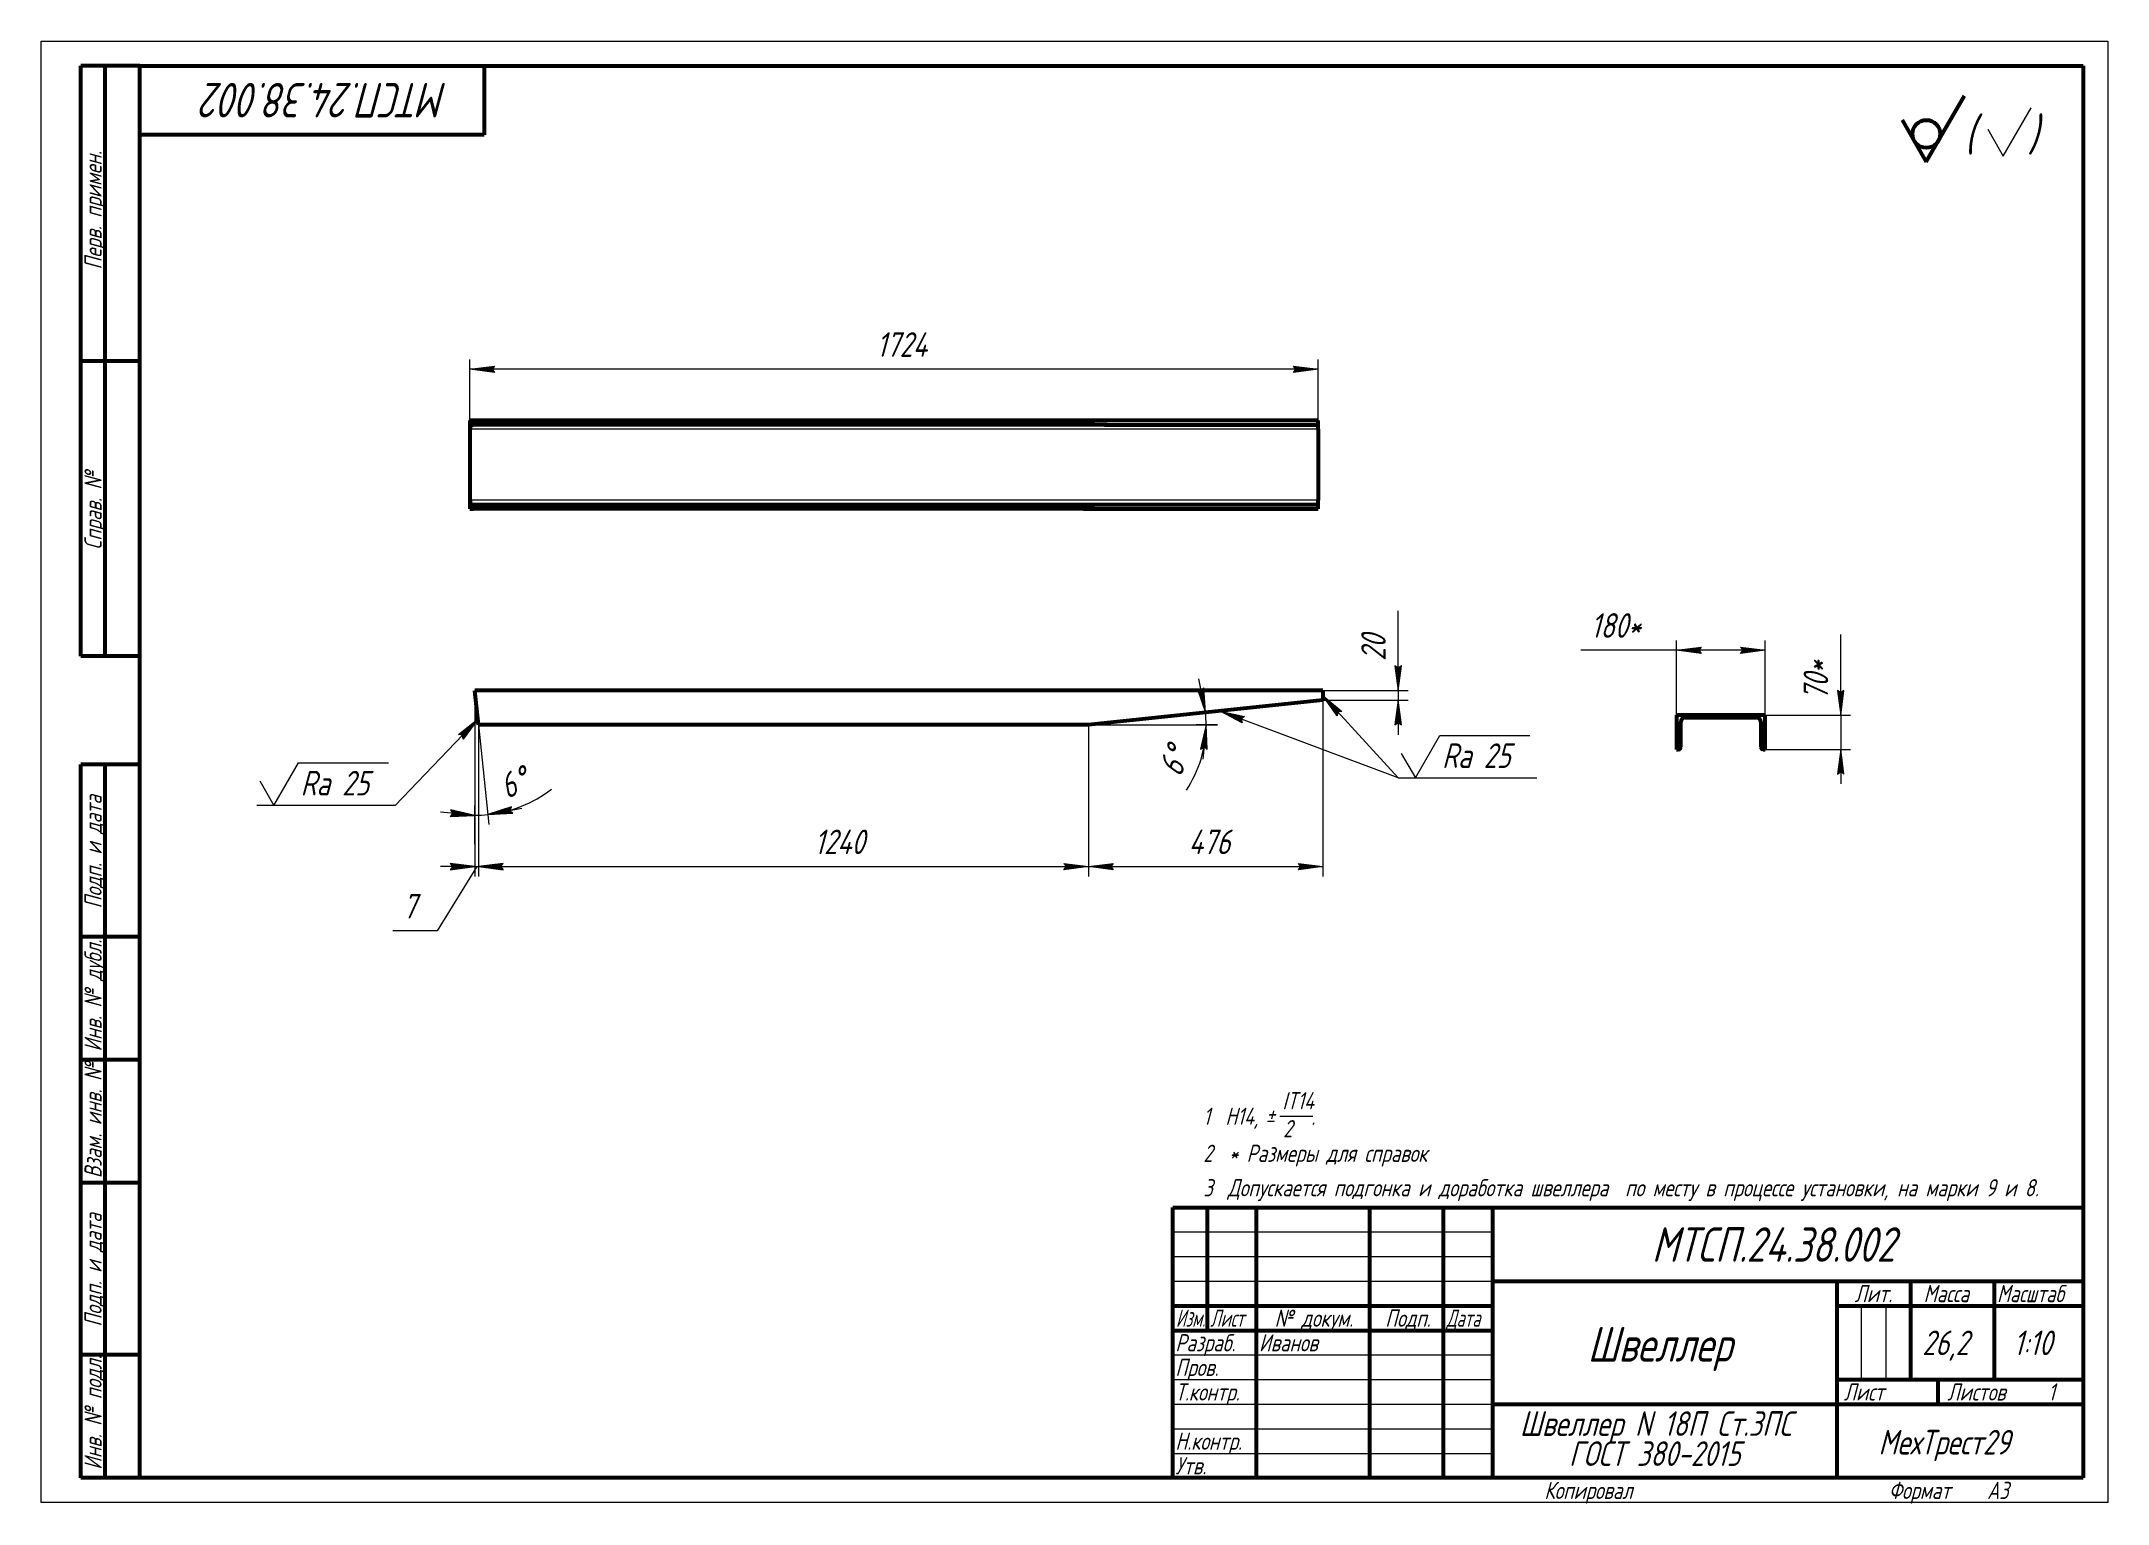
# Model space of a CAD drawing. Header units: millimetres. Extents: x 0 to 420, y 0 to 297.
import ezdxf

# ---------------------------------------------------------------- set-up
doc = ezdxf.new("R2010")
doc.units = ezdxf.units.MM
doc.linetypes.add('K5LT_BASIC', pattern=[0])
doc.linetypes.add('K5LT_THIN', pattern=[0])
doc.layers.add('Системный слой', color=7, linetype='Continuous')
doc.styles.add('KDIMTEXTSTYLE', font='GOST_AU.SHX', dxfattribs={"width": 0.96, "oblique": 15, "height": 5})
doc.styles.add('KTEXTSTYLE', font='GOST_AU.SHX', dxfattribs={"width": 0.96, "height": 5})
doc.dimstyles.new('KDIMSTYLE (0.10)', dxfattribs={"dimtxt": 5, "dimasz": 1, "dimexe": 2, "dimexo": 0, "dimgap": 1, "dimtad": 1, "dimlfac": 10, "dimtxsty": 'KDIMTEXTSTYLE', "dimsah": 1, "dimcen": 0, "dimdle": 1, "dimadec": 0, "dimazin": 0, "dimtfac": 0.667, "dimtmove": 0, "dimatfit": 3, "dimfxl": 1, "dimtvp": 1, "dimtolj": 1, "dimtzin": 0, "dimarcsym": 0})

# ---------------------------------------------------------------- blocks, each defined once
blk = doc.blocks.new('D0')
at = {"layer": 'Системный слой'}
blk.add_hatch(color=7, dxfattribs=at).paths.add_polyline_path([(366.39, 148.07), (365.74, 153.07), (365.08, 148.07), (365.74, 148.57)])
at = {"layer": 'Системный слой', "color": 7, "linetype": 'K5LT_THIN', "lineweight": 18}
for p, q in [((350.38, 160.07), (367.74, 160.07)), ((365.74, 160.07), (365.74, 153.07)), ((350.38, 153.07), (367.74, 153.07)), ((365.74, 153.07), (365.08, 148.07)), ((366.39, 148.07), (365.74, 153.07)), ((365.74, 153.07), (365.74, 146.07)), ((365.08, 148.07), (365.74, 148.57)), ((365.74, 148.57), (366.39, 148.07))]:
    blk.add_line(p, q, dxfattribs=at)
blk.add_wipeout([(364.74, 163.07), (357.6, 163.07), (357.6, 173.96), (364.74, 173.96)]).dxf.layer = 'Системный слой'
at = {"layer": 'Системный слой'}
blk.add_hatch(color=7, dxfattribs=at).paths.add_polyline_path([(365.74, 160.07), (366.39, 165.07), (365.74, 164.57), (365.08, 165.07)])
at = {"layer": 'Системный слой', "color": 7, "linetype": 'K5LT_THIN', "lineweight": 18}
for p, q in [((365.74, 161.07), (365.74, 176.41)), ((365.74, 164.57), (365.08, 165.07)), ((365.08, 165.07), (365.74, 160.07)), ((365.74, 160.07), (365.74, 167.07)), ((365.74, 160.07), (366.39, 165.07)), ((366.39, 165.07), (365.74, 164.57)), ((365.74, 160.07), (365.74, 161.07))]:
    blk.add_line(p, q, dxfattribs=at)
at = {"layer": 'Системный слой', "color": 7, "insert": (358.2, 163.07), "char_height": 5, "attachment_point": 1, "rotation": 90, "style": 'KTEXTSTYLE'}
blk.add_mtext('\\H3.5;\\W0.965;\\Q15;\\Q15;\\H5.00;70*', dxfattribs=at)
blk = doc.blocks.new('KDIMARROW_02')
at = {"layer": 'Системный слой'}
blk.add_hatch(color=0, dxfattribs=at).paths.add_polyline_path([(4.5, 0), (5, 0.66), (0, 0), (5, -0.66)])
at = {"layer": 'Системный слой', "color": 0, "linetype": 'K5LT_THIN', "lineweight": 18}
for p, q in [((0, 0), (-1, 0)), ((5, 0.66), (0, 0)), ((0, 0), (5, -0.66)), ((0, 0), (7, 0)), ((4.5, 0), (5, 0.66)), ((5, -0.66), (4.5, 0))]:
    blk.add_line(p, q, dxfattribs=at)
blk = doc.blocks.new('D1')
at = {"layer": 'Системный слой'}
for points in [[(336.88, 173.24), (337.38, 173.89), (332.38, 173.24), (337.38, 172.58)], [(350.38, 173.24), (345.38, 173.89), (345.88, 173.24), (345.38, 172.58)]]:
    blk.add_hatch(color=7, dxfattribs=at).paths.add_polyline_path(points)
at = {"layer": 'Системный слой', "color": 7, "linetype": 'K5LT_THIN', "lineweight": 18}
for p, q in [((332.38, 173.24), (330.38, 173.24)), ((332.38, 160.07), (332.38, 175.24)), ((332.38, 173.24), (337.38, 173.89)), ((337.38, 172.58), (332.38, 173.24)), ((350.38, 173.24), (332.38, 173.24)), ((337.38, 173.89), (336.88, 173.24)), ((336.88, 173.24), (337.38, 172.58)), ((345.88, 173.24), (345.38, 173.89)), ((345.38, 173.89), (350.38, 173.24)), ((350.38, 173.24), (345.38, 172.58)), ((345.38, 172.58), (345.88, 173.24)), ((350.38, 160.07), (350.38, 175.24))]:
    blk.add_line(p, q, dxfattribs=at)
blk.add_wipeout([(314.92, 174.24), (314.92, 181.37), (327.84, 181.37), (327.84, 174.24)]).dxf.layer = 'Системный слой'
blk.add_line((330.38, 173.24), (312.92, 173.24), dxfattribs=at)
at = {"layer": 'Системный слой', "color": 7, "insert": (314.92, 180.77), "char_height": 5, "attachment_point": 1, "style": 'KTEXTSTYLE'}
blk.add_mtext('\\H3.5;\\W0.965;\\Q15;\\Q15;\\H5.00;180*', dxfattribs=at)
blk = doc.blocks.new('KDIMARROW_01')
at = {"layer": 'Системный слой'}
blk.add_hatch(color=0, dxfattribs=at).paths.add_polyline_path([(-5, -0.66), (0, 0), (-5, 0.66), (-4.5, 0)])
at = {"layer": 'Системный слой', "color": 0, "linetype": 'K5LT_THIN', "lineweight": 18}
for p, q in [((-4.5, 0), (-5, 0.66)), ((-5, 0.66), (0, 0)), ((0, 0), (-5, -0.66)), ((-5, -0.66), (-4.5, 0)), ((0, 0), (-1, 0))]:
    blk.add_line(p, q, dxfattribs=at)
blk = doc.blocks.new('D2')
at = {"layer": 'Системный слой'}
for points in [[(83.13, 128.6), (88.13, 129.26), (83.13, 129.91), (83.63, 129.26)], [(93.36, 129.26), (93.86, 129.91), (88.86, 129.26), (93.86, 128.6)]]:
    blk.add_hatch(color=7, dxfattribs=at).paths.add_polyline_path(points)
at = {"layer": 'Системный слой', "color": 7, "linetype": 'K5LT_THIN', "lineweight": 18}
for p, q in [((88.13, 165.07), (88.13, 127.26)), ((88.86, 158.07), (88.86, 127.26)), ((88.49, 129.26), (80.47, 116.18)), ((88.13, 129.26), (81.13, 129.26)), ((88.13, 129.26), (83.13, 129.91)), ((83.13, 129.91), (83.63, 129.26)), ((83.63, 129.26), (83.13, 128.6)), ((83.13, 128.6), (88.13, 129.26)), ((88.13, 129.26), (88.86, 129.26)), ((93.86, 129.91), (88.86, 129.26)), ((88.86, 129.26), (93.86, 128.6)), ((88.86, 129.26), (95.86, 129.26)), ((93.36, 129.26), (93.86, 129.91)), ((93.86, 128.6), (93.36, 129.26))]:
    blk.add_line(p, q, dxfattribs=at)
blk.add_wipeout([(73.47, 117.18), (73.47, 124.31), (78.27, 124.31), (78.27, 117.18)]).dxf.layer = 'Системный слой'
blk.add_line((80.47, 116.18), (71.47, 116.18), dxfattribs=at)
at = {"layer": 'Системный слой', "color": 7, "insert": (73.47, 123.71), "char_height": 5, "attachment_point": 1, "style": 'KTEXTSTYLE'}
blk.add_mtext('\\H3.5;\\W0.965;\\Q15;\\Q15;\\H5.00;7', dxfattribs=at)
blk = doc.blocks.new('D3')
at = {"layer": 'Системный слой'}
for points in [[(93.36, 129.26), (93.86, 129.91), (88.86, 129.26), (93.86, 128.6)], [(207.86, 128.6), (212.86, 129.26), (207.86, 129.91), (208.36, 129.26)]]:
    blk.add_hatch(color=7, dxfattribs=at).paths.add_polyline_path(points)
at = {"layer": 'Системный слой', "color": 7, "linetype": 'K5LT_THIN', "lineweight": 18}
for p, q in [((88.86, 158.07), (88.86, 127.26)), ((212.86, 158.07), (212.86, 127.26)), ((88.86, 129.26), (93.86, 129.91)), ((93.86, 128.6), (88.86, 129.26)), ((93.86, 129.91), (93.36, 129.26)), ((93.36, 129.26), (93.86, 128.6)), ((208.36, 129.26), (207.86, 129.91)), ((207.86, 129.91), (212.86, 129.26)), ((212.86, 129.26), (207.86, 128.6)), ((207.86, 128.6), (208.36, 129.26))]:
    blk.add_line(p, q, dxfattribs=at)
blk.add_wipeout([(157.13, 130.26), (157.13, 137.39), (170.05, 137.39), (170.05, 130.26)]).dxf.layer = 'Системный слой'
blk.add_line((88.86, 129.26), (212.86, 129.26), dxfattribs=at)
at = {"layer": 'Системный слой', "color": 7, "insert": (157.13, 136.79), "char_height": 5, "attachment_point": 1, "style": 'KTEXTSTYLE'}
blk.add_mtext('\\H3.5;\\W0.965;\\Q15;\\Q15;\\H5.00;1240', dxfattribs=at)
blk = doc.blocks.new('D4')
at = {"layer": 'Системный слой'}
blk.add_hatch(color=7, dxfattribs=at).paths.add_polyline_path([(88.13, 139.68), (83.2, 140.78), (83.64, 140.08), (83.09, 139.47)])
at = {"layer": 'Системный слой', "color": 7, "linetype": 'K5LT_THIN', "lineweight": 18}
for p, q in [((88.13, 139.68), (81.15, 140.3)), ((83.64, 140.08), (83.09, 139.47)), ((83.09, 139.47), (88.13, 139.68)), ((88.13, 139.68), (83.2, 140.78)), ((83.2, 140.78), (83.64, 140.08)), ((88.13, 133.79), (88.13, 141.68))]:
    blk.add_line(p, q, dxfattribs=at)
blk.add_wipeout([(95.32, 141.5), (92.22, 148.06), (98.39, 150.98), (101.49, 144.41)]).dxf.layer = 'Системный слой'
at = {"layer": 'Системный слой'}
blk.add_hatch(color=7, dxfattribs=at).paths.add_polyline_path([(95.2, 140.69), (95.81, 140.14), (90.78, 139.82), (95.56, 141.43)])
at = {"layer": 'Системный слой', "color": 7, "linetype": 'K5LT_THIN', "lineweight": 18}
for p, q in [((88.86, 158.07), (90.99, 137.83)), ((95.56, 141.43), (90.78, 139.82)), ((90.78, 139.82), (97.65, 141.17)), ((90.78, 139.82), (95.81, 140.14)), ((95.2, 140.69), (95.56, 141.43)), ((95.81, 140.14), (95.2, 140.69))]:
    blk.add_line(p, q, dxfattribs=at)
for start, end in [(276, 307.7893), (270, 276)]:
    blk.add_arc((88.13, 165.07), 25.38, start, end, dxfattribs=at)
at = {"layer": 'Системный слой', "color": 7, "char_height": 5, "attachment_point": 1, "rotation": 25.2636, "style": 'KTEXTSTYLE'}
for s, insert in [('\\H3.5;\\W0.965;\\Q15;\\Q15;\\H5.00;6', (92.52, 147.43)), ('\\H3.5;\\W0.965;\\Q15;\\Q15;\\H5.00;°', (95.39, 148.79))]:
    blk.add_mtext(s, dxfattribs=dict(at, insert=insert))
blk = doc.blocks.new('D5')
at = {"layer": 'Системный слой'}
blk.add_hatch(color=7, dxfattribs=at).paths.add_polyline_path([(276.46, 158.07), (275.8, 163.07), (275.14, 158.07), (275.8, 158.57)])
at = {"layer": 'Системный слой', "color": 7, "linetype": 'K5LT_THIN', "lineweight": 18}
for p, q in [((260.5, 165.07), (277.8, 165.07)), ((275.8, 165.07), (275.8, 163.07)), ((260.5, 163.07), (277.8, 163.07)), ((275.8, 163.07), (275.14, 158.07)), ((276.46, 158.07), (275.8, 163.07)), ((275.8, 163.07), (275.8, 156.07)), ((275.14, 158.07), (275.8, 158.57)), ((275.8, 158.57), (276.46, 158.07))]:
    blk.add_line(p, q, dxfattribs=at)
blk.add_wipeout([(274.8, 171.07), (267.66, 171.07), (267.66, 178.91), (274.8, 178.91)]).dxf.layer = 'Системный слой'
at = {"layer": 'Системный слой'}
blk.add_hatch(color=7, dxfattribs=at).paths.add_polyline_path([(275.8, 165.07), (276.46, 170.07), (275.8, 169.57), (275.14, 170.07)])
at = {"layer": 'Системный слой', "color": 7, "linetype": 'K5LT_THIN', "lineweight": 18}
for p, q in [((275.8, 169.07), (275.8, 181.24)), ((275.8, 169.57), (275.14, 170.07)), ((275.14, 170.07), (275.8, 165.07)), ((275.8, 165.07), (275.8, 172.07)), ((275.8, 165.07), (276.46, 170.07)), ((276.46, 170.07), (275.8, 169.57)), ((275.8, 165.07), (275.8, 169.07))]:
    blk.add_line(p, q, dxfattribs=at)
at = {"layer": 'Системный слой', "color": 7, "insert": (268.27, 171.07), "char_height": 5, "attachment_point": 1, "rotation": 90, "style": 'KTEXTSTYLE'}
blk.add_mtext('\\H3.5;\\W0.965;\\Q15;\\Q15;\\H5.00;20', dxfattribs=at)
blk = doc.blocks.new('D6')
at = {"layer": 'Системный слой'}
blk.add_hatch(color=7, dxfattribs=at).paths.add_polyline_path([(236.63, 160.56), (236.29, 165.6), (235.74, 164.98), (235, 165.34)])
at = {"layer": 'Системный слой', "color": 7, "linetype": 'K5LT_THIN', "lineweight": 18}
for p, q in [((235.74, 164.98), (235, 165.34)), ((235, 165.34), (236.63, 160.56)), ((236.63, 160.56), (235.25, 167.43)), ((236.29, 165.6), (235.74, 164.98)), ((236.63, 160.56), (236.29, 165.6)), ((260.5, 163.07), (234.64, 160.36)), ((239.06, 158.07), (234.76, 158.07))]:
    blk.add_line(p, q, dxfattribs=at)
blk.add_arc((212.86, 158.07), 23.9, 0, 6, dxfattribs=at)
blk.add_wipeout([(233.08, 146.73), (226.27, 149.27), (228.66, 155.67), (235.46, 153.13)]).dxf.layer = 'Системный слой'
at = {"layer": 'Системный слой'}
blk.add_hatch(color=7, dxfattribs=at).paths.add_polyline_path([(236.95, 153.03), (236.76, 158.07), (235.63, 153.15), (236.34, 153.59)])
at = {"layer": 'Системный слой', "color": 7, "linetype": 'K5LT_THIN', "lineweight": 18}
for p, q in [((236.76, 158.07), (235.63, 153.15)), ((236.76, 158.07), (236.1, 151.1)), ((236.95, 153.03), (236.76, 158.07)), ((235.63, 153.15), (236.34, 153.59)), ((236.34, 153.59), (236.95, 153.03))]:
    blk.add_line(p, q, dxfattribs=at)
blk.add_arc((212.86, 158.07), 23.9, 326.2479, 0, dxfattribs=at)
at = {"layer": 'Системный слой', "color": 7, "char_height": 5, "attachment_point": 1, "rotation": 69.5484, "style": 'KTEXTSTYLE'}
for s, insert in [('\\H3.5;\\W0.965;\\Q15;\\Q15;\\H5.00;6', (226.93, 149.03)), ('\\H3.5;\\W0.965;\\Q15;\\Q15;\\H5.00;°', (228.04, 152))]:
    blk.add_mtext(s, dxfattribs=dict(at, insert=insert))
blk = doc.blocks.new('U0')
at = {"layer": 'Системный слой'}
blk.add_hatch(color=7, dxfattribs=at).paths.add_polyline_path([(85.76, 155.18), (88.74, 159.25), (84.8, 156.09), (85.63, 156)])
at = {"layer": 'Системный слой', "color": 7, "linetype": 'K5LT_THIN', "lineweight": 18}
for p, q in [((71.93, 141.68), (88.74, 159.25)), ((84.8, 156.09), (88.74, 159.25)), ((85.63, 156), (84.8, 156.09)), ((85.76, 155.18), (85.63, 156)), ((88.74, 159.25), (85.76, 155.18)), ((47.29, 141.68), (52.28, 150.32)), ((52.28, 150.32), (70.54, 150.32)), ((44.4, 146.68), (47.29, 141.68)), ((71.93, 141.68), (43.79, 141.68))]:
    blk.add_line(p, q, dxfattribs=at)
at = {"layer": 'Системный слой', "color": 7, "insert": (52.7, 148.72), "char_height": 5, "attachment_point": 1, "style": 'KTEXTSTYLE'}
blk.add_mtext('\\H3.5;\\W0.965;\\Q15;\\Q15;\\H5.00;Ra 25', dxfattribs=at)
blk = doc.blocks.new('U1')
at = {"layer": 'Системный слой'}
blk.add_hatch(color=7, dxfattribs=at).paths.add_polyline_path([(264.36, 160.82), (260.5, 164.07), (263.38, 159.93), (263.53, 160.74)])
at = {"layer": 'Системный слой', "color": 7, "linetype": 'K5LT_THIN', "lineweight": 18}
for p, q in [((260.5, 164.07), (264.36, 160.82)), ((263.38, 159.93), (260.5, 164.07)), ((275.8, 147.28), (260.5, 164.07)), ((263.53, 160.74), (263.38, 159.93)), ((264.36, 160.82), (263.53, 160.74)), ((279.3, 147.28), (284.29, 155.91)), ((284.29, 155.91), (302.55, 155.91)), ((276.41, 152.28), (279.3, 147.28)), ((275.8, 147.28), (303.94, 147.28))]:
    blk.add_line(p, q, dxfattribs=at)
at = {"layer": 'Системный слой', "color": 7, "insert": (284.71, 154.31), "char_height": 5, "attachment_point": 1, "style": 'KTEXTSTYLE'}
blk.add_mtext('\\H3.5;\\W0.965;\\Q15;\\Q15;\\H5.00;Ra 25', dxfattribs=at)
blk = doc.blocks.new('U2')
at = {"layer": 'Системный слой'}
blk.add_hatch(color=7, dxfattribs=at).paths.add_polyline_path([(243.86, 159.3), (244.56, 159.74), (239.64, 160.88), (244.09, 158.5)])
at = {"layer": 'Системный слой', "color": 7, "linetype": 'K5LT_THIN', "lineweight": 18}
for p, q in [((239.64, 160.88), (244.56, 159.74)), ((244.09, 158.5), (239.64, 160.88)), ((275.8, 147.28), (239.64, 160.88)), ((244.56, 159.74), (243.86, 159.3)), ((243.86, 159.3), (244.09, 158.5))]:
    blk.add_line(p, q, dxfattribs=at)
blk = doc.blocks.new('D7')
at = {"layer": 'Системный слой'}
for points in [[(217.86, 128.6), (217.36, 129.26), (217.86, 129.91), (212.86, 129.26)], [(260.5, 129.26), (255.5, 129.91), (256, 129.26), (255.5, 128.6)]]:
    blk.add_hatch(color=7, dxfattribs=at).paths.add_polyline_path(points)
at = {"layer": 'Системный слой', "color": 7, "linetype": 'K5LT_THIN', "lineweight": 18}
for p, q in [((260.5, 163.07), (260.5, 127.26)), ((212.86, 158.07), (212.86, 127.26)), ((212.86, 129.26), (217.86, 129.91)), ((217.86, 128.6), (212.86, 129.26)), ((217.86, 129.91), (217.36, 129.26)), ((217.36, 129.26), (217.86, 128.6)), ((256, 129.26), (255.5, 129.91)), ((255.5, 129.91), (260.5, 129.26)), ((260.5, 129.26), (255.5, 128.6)), ((255.5, 128.6), (256, 129.26))]:
    blk.add_line(p, q, dxfattribs=at)
blk.add_wipeout([(233.19, 130.26), (233.19, 137.39), (244.08, 137.39), (244.08, 130.26)]).dxf.layer = 'Системный слой'
blk.add_line((212.86, 129.26), (260.5, 129.26), dxfattribs=at)
at = {"layer": 'Системный слой', "color": 7, "insert": (233.19, 136.79), "char_height": 5, "attachment_point": 1, "style": 'KTEXTSTYLE'}
blk.add_mtext('\\H3.5;\\W0.965;\\Q15;\\Q15;\\H5.00;476', dxfattribs=at)
blk = doc.blocks.new('D8')
at = {"layer": 'Системный слой'}
for points in [[(92.13, 229.68), (91.63, 230.34), (92.13, 231), (87.13, 230.34)], [(259.5, 230.34), (254.5, 231), (255, 230.34), (254.5, 229.68)]]:
    blk.add_hatch(color=7, dxfattribs=at).paths.add_polyline_path(points)
at = {"layer": 'Системный слой', "color": 7, "linetype": 'K5LT_THIN', "lineweight": 18}
for p, q in [((87.13, 219.95), (87.13, 232.34)), ((259.5, 218.18), (259.5, 232.34)), ((87.13, 230.34), (92.13, 231)), ((92.13, 229.68), (87.13, 230.34)), ((92.13, 231), (91.63, 230.34)), ((91.63, 230.34), (92.13, 229.68)), ((255, 230.34), (254.5, 231)), ((254.5, 231), (259.5, 230.34)), ((259.5, 230.34), (254.5, 229.68)), ((254.5, 229.68), (255, 230.34))]:
    blk.add_line(p, q, dxfattribs=at)
blk.add_wipeout([(169.77, 231.34), (169.77, 238.48), (182.7, 238.48), (182.7, 231.34)]).dxf.layer = 'Системный слой'
blk.add_line((259.5, 230.34), (87.13, 230.34), dxfattribs=at)
at = {"layer": 'Системный слой', "color": 7, "insert": (169.77, 237.87), "char_height": 5, "attachment_point": 1, "style": 'KTEXTSTYLE'}
blk.add_mtext('\\H3.5;\\W0.965;\\Q15;\\Q15;\\H5.00;1724', dxfattribs=at)
blk = doc.blocks.new('U3')
at = {"color": 7, "linetype": 'K5LT_THIN', "lineweight": 18}
for p, q in [((0, 0), (0, 297)), ((0, 297), (420, 297)), ((420, 297), (420, 0)), ((230, 55), (295, 55)), ((230, 50), (295, 50)), ((230, 45), (295, 45)), ((369.96, 25), (369.96, 40)), ((374.98, 25), (374.98, 40)), ((230, 30), (295, 30)), ((230, 25), (295, 25)), ((230, 20), (295, 20)), ((230, 15), (295, 15)), ((230, 10), (295, 10)), ((420, 0), (0, 0))]:
    blk.add_line(p, q, dxfattribs=at)
at = {"color": 150, "linetype": 'K5LT_BASIC', "lineweight": 60, "true_color": 0x0080ff}
for p, q in [((8, 172), (8, 292)), ((20, 292), (8, 292)), ((13, 172), (13, 292)), ((20, 5), (20, 292)), ((20, 292), (415, 292)), ((90, 292), (90, 278)), ((415, 292), (415, 5)), ((90, 278), (20, 278)), ((20, 232), (8, 232)), ((20, 172), (8, 172)), ((8, 5), (8, 150)), ((20, 150), (8, 150)), ((13, 5), (13, 150)), ((20, 115), (8, 115)), ((20, 90), (8, 90)), ((20, 65), (8, 65)), ((230, 60), (415, 60)), ((230, 5), (230, 60)), ((237, 35), (237, 60)), ((247, 5), (247, 60)), ((270, 5), (270, 60)), ((285, 5), (285, 60)), ((295, 5), (295, 60)), ((295, 45), (415, 45)), ((365, 5), (365, 45)), ((380, 25), (380, 45)), ((397, 25), (397, 45)), ((230, 40), (295, 40)), ((365, 40), (380, 40)), ((380, 40), (415, 40)), ((230, 35), (295, 35)), ((20, 30), (8, 30)), ((365, 25), (415, 25)), ((385.57, 20), (385.57, 25)), ((295, 20), (365, 20)), ((365, 20), (415, 20)), ((20, 5), (8, 5)), ((415, 5), (20, 5))]:
    blk.add_line(p, q, dxfattribs=at)
at = {"color": 7, "attachment_point": 1, "style": 'KTEXTSTYLE'}
for s, insert, char_height, rotation in [('\\H3.5;\\W0.965;\\Q15;\\Q15;\\H7.00;МТСП.24.38.002', (82.67, 281.55), 7, 180), ('\\H3.5;\\W0.965;\\Q15;\\Q15;Перв. примен.', (8.77, 250.61), 3.5, 90), ('\\H3.5;\\W0.965;\\Q15;\\Q15;Справ. №', (8.77, 193.68), 3.5, 90), ('\\H3.5;\\W0.965;\\Q15;\\Q15;Подп. и дата', (8.77, 120.75), 3.5, 90), ('\\H3.5;\\W0.965;\\Q15;\\Q15;Инв. № дубл.', (8.77, 91.67), 3.5, 90), ('\\H3.5;\\W0.965;\\Q15;\\Q15;Взам. инв. №', (8.77, 65.94), 3.5, 90), ('\\H3.5;\\W0.965;\\Q15;\\Q15;Подп. и дата', (8.77, 35.75), 3.5, 90), ('\\H3.5;\\W0.965;\\Q15;\\Q15;Инв. № подл.', (8.77, 6.67), 3.5, 90)]:
    blk.add_mtext(s, dxfattribs=dict(at, insert=insert, char_height=char_height, rotation=rotation))
for s, insert, char_height in [('\\H3.5;\\W0.965;\\Q15;\\Q15;\\H7.00;МТСП.24.38.002', (327.33, 55.95), 7), ('\\H3.5;\\W0.965;\\Q15;\\Q15;Лит.', (368.56, 44.23), 3.5), ('\\H3.5;\\W0.965;\\Q15;\\Q15;Масса', (382.58, 44.23), 3.5), ('\\H3.5;\\W0.965;\\Q15;\\Q15;\\W0.941;Масштаб', (397.52, 44.23), 3.5), ('\\H3.5;\\W0.965;\\Q15;\\Q15;\\W0.797;Изм.', (230.61, 39.23), 3.5), ('\\H3.5;\\W0.965;\\Q15;\\Q15;\\W0.807;Лист', (237.6, 39.23), 3.5), ('\\H3.5;\\W0.965;\\Q15;\\Q15;№ докум.', (250.67, 39.23), 3.5), ('\\H3.5;\\W0.965;\\Q15;\\Q15;Подп.', (273.15, 39.23), 3.5), ('\\H3.5;\\W0.965;\\Q15;\\Q15;\\W0.807;Дата', (285.6, 39.23), 3.5), ('\\H3.5;\\W0.965;\\Q15;\\Q15;Разраб.', (230.5, 34.23), 3.5), ('\\H3.5;\\W0.965;\\Q15;\\Q15;Иванов', (247.5, 34.23), 3.5), ('\\H3.5;\\W0.965;\\Q15;\\Q15;\\H7.00;Швеллер', (314.28, 35.65), 7), ('\\H3.5;\\W0.965;\\Q15;\\Q15;\\H5.00;26,2', (382.3, 34.97), 5), ('\\H3.5;\\W0.965;\\Q15;\\Q15;\\H5.00;1:10', (400.86, 34.97), 5), ('\\H3.5;\\W0.965;\\Q15;\\Q15;Пров.', (230.5, 29.23), 3.5), ('\\H3.5;\\W0.965;\\Q15;\\Q15;Т.контр.', (230.5, 24.23), 3.5), ('\\H3.5;\\W0.965;\\Q15;\\Q15;Лист', (366.36, 24.23), 3.5), ('\\H3.5;\\W0.965;\\Q15;\\Q15;Листов', (387.41, 24.23), 3.5), ('\\H3.5;\\W0.965;\\Q15;\\Q15;1', (407.91, 24.23), 3.5), ('\\H3.5;\\W0.965;\\Q15;\\Q15;\\H5.00;Швеллер N 18П Ст.3ПС ', (300.52, 18.55), 5), ('\\H3.5;\\W0.965;\\Q15;\\Q15;Н.контр.', (230.5, 14.23), 3.5), ('\\H3.5;\\W0.965;\\Q15;\\Q15;\\H5.00;МехТрест29', (373.41, 14.77), 5), ('\\H3.5;\\W0.965;\\Q15;\\Q15;Утв.', (230.5, 9.23), 3.5), ('\\H3.5;\\W0.965;\\Q15;\\Q15;\\H5.00;ГОСТ 380-2015', (310.5, 12.45), 5), ('\\H3.5;\\W0.965;\\Q15;\\Q15;Копировал', (305.5, 4.23), 3.5), ('\\H3.5;\\W0.965;\\Q15;\\Q15;Формат', (375.5, 4.23), 3.5), ('\\H3.5;\\W0.965;\\Q15;\\Q15;A3', (395.5, 4.23), 3.5)]:
    blk.add_mtext(s, dxfattribs=dict(at, insert=insert, char_height=char_height))
blk = doc.blocks.new('U4')
at = {"color": 7, "linetype": 'K5LT_THIN', "lineweight": 18}
blk.add_line((251.74, 78.51), (258.41, 78.51), dxfattribs=at)
at = {"color": 7, "char_height": 3.5, "attachment_point": 1, "style": 'KTEXTSTYLE'}
for s, insert in [('\\H3.5;\\W0.965;\\Q15;\\Q15;1', (236.18, 80.26)), ('\\H3.5;\\W0.965;\\Q15;\\Q15;Н14, ', (240.66, 80.26)), ('\\H3.5;\\W0.965;\\Q15;\\Q15;IT14', (252.26, 83.43)), ('\\H3.5;\\W0.965;\\Q15;\\Q15;±', (248.81, 80.26)), ('\\H3.5;\\W0.965;\\Q15;\\Q15;2', (252.41, 77.74)), ('\\H3.5;\\W0.965;\\Q15;\\Q15;.', (258.12, 80.26)), ('\\H3.5;\\W0.965;\\Q15;\\Q15;2', (236.18, 72.74)), ('\\H3.5;\\W0.965;\\Q15;\\Q15;* Размеры для справок', (241.4, 72.74)), ('\\H3.5;\\W0.965;\\Q15;\\Q15;3', (236.18, 65.74)), ('\\H3.5;\\W0.965;\\Q15;\\Q15;Допускается подгонка и доработка швеллера  по месту в процессе установки, на марки 9 и 8.', (241.13, 65.74))]:
    blk.add_mtext(s, dxfattribs=dict(at, insert=insert))
blk = doc.blocks.new('U5')
at = {"color": 150, "linetype": 'K5LT_BASIC', "lineweight": 60, "true_color": 0x0080ff}
for p, q in [((383.14, 272.51), (390.88, 285.91)), ((378.23, 281.01), (383.14, 272.51))]:
    blk.add_line(p, q, dxfattribs=at)
at = {"color": 7, "linetype": 'K5LT_THIN', "lineweight": 18}
for p, q in [((398.77, 273.69), (404.45, 283.49)), ((395.67, 279.13), (398.77, 273.69))]:
    blk.add_line(p, q, dxfattribs=at)
at = {"color": 150, "linetype": 'K5LT_BASIC', "lineweight": 60, "true_color": 0x0080ff}
blk.add_arc((383.14, 278.17), 2.83, 0, 360, dxfattribs=at)
at = {"color": 7, "char_height": 7, "attachment_point": 1, "style": 'KTEXTSTYLE'}
for s, insert in [('\\H3.5;\\W0.965;\\Q15;\\Q15;\\H7.00;(', (390.88, 281.65)), ('\\H3.5;\\W0.965;\\Q15;\\Q15;\\H7.00;)', (403.75, 281.65))]:
    blk.add_mtext(s, dxfattribs=dict(at, insert=insert))

msp = doc.modelspace()

# ---------------------------------------------------------------- linework, layer by layer
at = {"layer": 'Системный слой', "color": 150, "linetype": 'K5LT_BASIC', "lineweight": 60, "true_color": 0x0080ff}
for p, q in [((87.8615, 219.9531), (87.1258, 219.9531)), ((87.1258, 219.9531), (87.1258, 201.9531)), ((87.274, 219.0831), (87.809, 219.0831)), ((216.6179, 219.0831), (87.809, 219.0831)), ((211.8607, 219.9531), (87.8615, 219.9531)), ((87.8615, 219.5831), (87.8615, 219.9531)), ((259.5047, 219.9531), (211.8607, 219.9531)), ((211.8607, 219.9531), (211.8607, 219.5831)), ((216.6179, 219.0831), (259.5047, 219.0831)), ((259.5047, 219.0831), (259.5047, 219.9531)), ((259.5047, 218.1831), (259.5047, 219.0831)), ((87.1794, 203.7231), (87.1794, 218.1831)), ((259.5047, 218.1831), (259.5047, 203.7231)), ((87.1258, 201.9531), (87.8615, 201.9531)), ((87.809, 202.8231), (87.274, 202.8231)), ((216.6179, 202.8231), (87.809, 202.8231)), ((87.8615, 201.9531), (87.8615, 202.3231)), ((211.8607, 201.9531), (87.8615, 201.9531)), ((211.8607, 202.3231), (211.8607, 201.9531)), ((211.8607, 201.9531), (259.5047, 201.9531)), ((259.5047, 202.8231), (216.6179, 202.8231)), ((259.5047, 202.8231), (259.5047, 203.7231)), ((259.5047, 201.9531), (259.5047, 202.8231)), ((260.5047, 165.0664), (88.1258, 165.0664)), ((88.8615, 158.0664), (88.1258, 165.0664)), ((260.5047, 165.0664), (260.5047, 163.074)), ((260.5047, 163.074), (212.8607, 158.0664)), ((332.3769, 160.0664), (332.3769, 153.0664)), ((350.3769, 160.0664), (332.3769, 160.0664)), ((350.3769, 153.0664), (350.3769, 160.0664)), ((212.8607, 158.0664), (88.8615, 158.0664)), ((333.2469, 153.5664), (333.2469, 158.6564)), ((334.1469, 159.5564), (348.6069, 159.5564)), ((349.5069, 158.6564), (349.5069, 153.5664)), ((332.3769, 153.0664), (332.7469, 153.0664)), ((350.0069, 153.0664), (350.3769, 153.0664))]:
    msp.add_line(p, q, dxfattribs=at)
at = {"layer": 'Системный слой', "color": 7, "linetype": 'K5LT_THIN', "lineweight": 18}
for p, q in [((211.8607, 219.5831), (87.8615, 219.5831)), ((259.5047, 218.1831), (87.1794, 218.1831)), ((259.5047, 203.7231), (87.1794, 203.7231)), ((211.8607, 202.3231), (87.8615, 202.3231)), ((210.638, 158.0664), (239.0613, 158.0664))]:
    msp.add_line(p, q, dxfattribs=at)
at = {"layer": 'Системный слой', "color": 150, "linetype": 'K5LT_BASIC', "lineweight": 60, "true_color": 0x0080ff}
for centre, radius, start, end in [((334.1469, 158.6564), 0.9, 90, 180), ((348.6069, 158.6564), 0.9, 0, 90), ((332.7469, 153.5664), 0.5, 270, 0), ((350.0069, 153.5664), 0.5, 180, 270)]:
    msp.add_arc(centre, radius, start, end, dxfattribs=at)
for centre, major_axis, start_param, end_param in [((87.274, 218.1831), (0, -0.9), 3.14159265, 4.71238898), ((87.809, 219.5831), (0, -0.5), 0, 1.57079633), ((216.6179, 219.5831), (-4.7572, 0), 0, 1.57079633), ((87.274, 203.7231), (0, -0.9), 4.71238898, 6.28318531), ((87.809, 202.3231), (0, -0.5), 1.57079633, 3.14159265), ((216.6179, 202.3231), (-4.7572, 0), 4.71238898, 6.28318531)]:
    msp.add_ellipse(centre, major_axis=major_axis, ratio=0.10510424, start_param=start_param, end_param=end_param, dxfattribs=at)

# ---------------------------------------------------------------- block references
for name in ['U5', 'U4']:
    msp.add_blockref(name, (0, 0))

# ---------------------------------------------------------------- next in the draw order: dimensions: what is measured, and where the dimension line sits
at = {"layer": 'Системный слой', "color": 7}
for base, p1, p2, override, picture, middle in [((259.5047, 230.3393), (87.1258, 219.9531), (259.5047, 218.1831), {"dimexo": 0, "dimpost": '\\H5.0;\\W0.965;\\Q15;<>', "dimblk1": 'KDIMARROW_01', "dimblk2": 'KDIMARROW_01', "dimse1": 0, "dimse2": 0, "dimclrt": 7, "dimtol": 1, "dimtp": 0, "dimtm": 0, "dimtdec": 5, "dimtolj": 1}, 'D8', (176.5047, 230.3393)), ((88.1258, 129.2565), (88.8615, 158.0664), (88.1258, 165.0664), {"dimexo": 0, "dimtoh": 1, "dimpost": '\\H5.0;\\W0.965;\\Q15;<>', "dimblk1": 'KDIMARROW_02', "dimblk2": 'KDIMARROW_02', "dimse1": 0, "dimse2": 0, "dimclrt": 7, "dimtol": 1, "dimtp": 0, "dimtm": 0, "dimtdec": 5, "dimtmove": 1, "dimtolj": 1}, 'D2', (78.4673, 116.1779))]:
    dim = msp.add_linear_dim(base=base, p1=p1, p2=p2, dimstyle='KDIMSTYLE (0.10)', override=override, dxfattribs=at)
    dim.commit()
    dim.dimension.update_dxf_attribs({"geometry": picture, "text_midpoint": middle, "dimtype": 160})
for base, p1, p2, override, picture, middle in [((275.7996, 165.0664), (260.5047, 163.074), (260.5047, 165.0664), {"dimexo": 0, "dimpost": '\\H5.0;\\W0.965;\\Q15;<>', "dimblk1": 'KDIMARROW_02', "dimblk2": 'KDIMARROW_02', "dimse1": 0, "dimse2": 0, "dimclrt": 7, "dimtol": 1, "dimtp": 0, "dimtm": 0, "dimtdec": 5, "dimtolj": 1}, 'D5', (275.7996, 175.1514)), ((365.7359, 160.0664), (350.3769, 153.0664), (350.3769, 160.0664), {"dimexo": 0, "dimpost": '\\H5.0;\\W0.965;\\Q15;<>\\H5.0;\\W0.965;\\Q15;\\Q15;*', "dimblk1": 'KDIMARROW_02', "dimblk2": 'KDIMARROW_02', "dimse1": 0, "dimse2": 0, "dimclrt": 7, "dimtol": 1, "dimtp": 0, "dimtm": 0, "dimtdec": 5, "dimtolj": 1}, 'D0', (365.7359, 168.7389))]:
    dim = msp.add_linear_dim(base=base, p1=p1, p2=p2, angle=90, dimstyle='KDIMSTYLE (0.10)', override=override, dxfattribs=at)
    dim.commit()
    dim.dimension.update_dxf_attribs({"geometry": picture, "text_midpoint": middle, "dimtype": 160})

# ---------------------------------------------------------------- next in the draw order: dimensions: what is measured, and where the dimension line sits
for base, p1, p2, override, picture, middle in [((350.3769, 173.2364), (332.3769, 160.0664), (350.3769, 160.0664), {"dimexo": 0, "dimpost": '\\H5.0;\\W0.965;\\Q15;<>\\H5.0;\\W0.965;\\Q15;\\Q15;*', "dimblk1": 'KDIMARROW_01', "dimblk2": 'KDIMARROW_01', "dimse1": 0, "dimse2": 0, "dimclrt": 7, "dimtol": 1, "dimtp": 0, "dimtm": 0, "dimtdec": 5, "dimtolj": 1}, 'D1', (321.6461, 173.2364)), ((88.8615, 129.2565), (212.8607, 158.0664), (88.8615, 158.0664), {"dimexo": 0, "dimpost": '\\H5.0;\\W0.965;\\Q15;<>', "dimblk1": 'KDIMARROW_01', "dimblk2": 'KDIMARROW_01', "dimse1": 0, "dimse2": 0, "dimclrt": 7, "dimtol": 1, "dimtp": 0, "dimtm": 0, "dimtdec": 5, "dimtolj": 1}, 'D3', (163.8615, 129.2565))]:
    dim = msp.add_linear_dim(base=base, p1=p1, p2=p2, dimstyle='KDIMSTYLE (0.10)', override=override, dxfattribs=at)
    dim.commit()
    dim.dimension.update_dxf_attribs({"geometry": picture, "text_midpoint": middle, "dimtype": 160})

# ---------------------------------------------------------------- next in the draw order: dimensions: what is measured, and where the dimension line sits
for base, line1, line2, picture, middle in [((88.3796, 139.685), ((88.1258, 165.0664), (88.1258, 133.7897)), ((88.1258, 165.0664), (88.8615, 158.0664)), 'D4', (98.9587, 142.1115)), ((236.6539, 160.3268), ((212.8607, 158.0664), (260.5047, 163.074)), ((212.8607, 158.0664), (239.0613, 158.0664)), 'D6', (235.2545, 149.7152))]:
    dim = msp.add_angular_dim_2l(base=base, line1=line1, line2=line2, dimstyle='KDIMSTYLE (0.10)', override={"dimpost": '\\H5.0;\\W0.965;\\Q15;<>', "dimblk1": 'KDIMARROW_02', "dimblk2": 'KDIMARROW_02', "dimclrt": 7, "dimtol": 1, "dimtp": 0, "dimtm": 0, "dimtdec": 5, "dimtolj": 1}, dxfattribs=at)
    dim.commit()
    dim.dimension.update_dxf_attribs({"geometry": picture, "text_midpoint": middle, "dimtype": 162})

# ---------------------------------------------------------------- next in the draw order: block references
at = {"layer": 'Системный слой'}
for name in ['U1', 'U2', 'U0']:
    msp.add_blockref(name, (0, 0), dxfattribs=at)

# ---------------------------------------------------------------- next in the draw order: dimensions: what is measured, and where the dimension line sits
at = {"layer": 'Системный слой', "color": 7}
dim = msp.add_linear_dim(base=(212.8607, 129.2565), p1=(260.5047, 163.074), p2=(212.8607, 158.0664), dimstyle='KDIMSTYLE (0.10)', override={"dimexo": 0, "dimpost": '\\H5.0;\\W0.965;\\Q15;<>', "dimblk1": 'KDIMARROW_01', "dimblk2": 'KDIMARROW_01', "dimse1": 0, "dimse2": 0, "dimclrt": 7, "dimtol": 1, "dimtp": 0, "dimtm": 0, "dimtdec": 5, "dimtolj": 1}, dxfattribs=at)
dim.commit()
dim.dimension.update_dxf_attribs({"geometry": 'D7', "text_midpoint": (238.8607, 129.2565), "dimtype": 160})

# ---------------------------------------------------------------- next in the draw order: block references
msp.add_blockref('U3', (0, 0))

doc.saveas('drawing.dxf')
